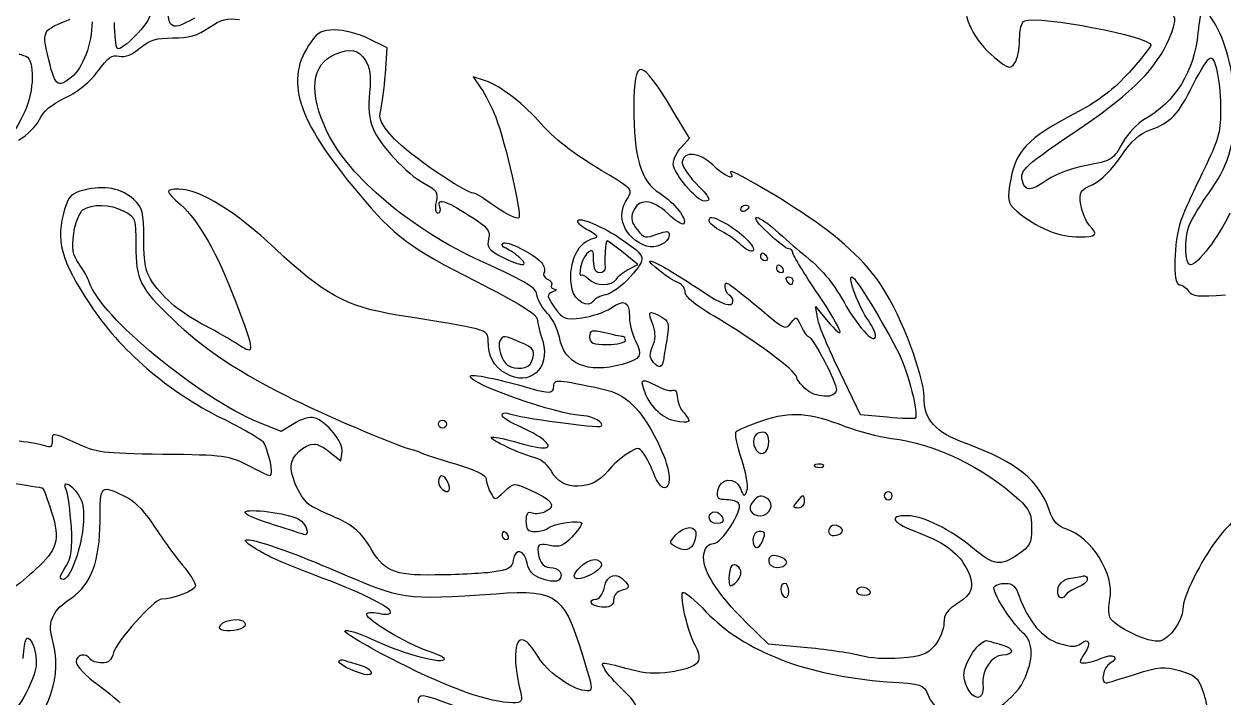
# Model space of a CAD drawing. Extents: x 5 to 315, y 92 to 398.
# Drawn here: x 54.7 to 139.7, y 252.1 to 299.8 of the extents above; entities that cross this region are included whole.
import ezdxf

# ---------------------------------------------------------------- set-up
doc = ezdxf.new("R2010")
doc.units = 0
doc.layers.get('0').update_dxf_attribs({"linetype": 'CONTINUOUS'})

msp = doc.modelspace()

# ---------------------------------------------------------------- linework, layer by layer
at = {"color": 7}
for points in [[(80.348667, 296.262778), (80.461556, 298.097222), (79.163333, 298.746333)], [(54.864, 297.504556), (54.864, 297.504556)], [(78.909333, 297.250556), (78.909333, 297.250556)], [(87.234889, 295.839444), (86.557556, 296.037), (87.122, 295.246778)], [(101.346, 291.069889), (101.910444, 291.690778), (100.753333, 293.609889)], [(61.806667, 286.526111), (61.806667, 286.526111)], [(106.115556, 286.836556), (106.115556, 286.836556)], [(104.422222, 285.679444), (104.422222, 285.679444)], [(108.006444, 285.171444), (108.006444, 285.171444)], [(97.140889, 284.494111), (97.140889, 284.494111)], [(95.927333, 283.647444), (95.927333, 283.647444)], [(97.592444, 282.405667), (98.241556, 282.744333), (97.197333, 283.591)], [(107.385556, 283.280556), (107.385556, 283.280556)], [(100.245333, 282.462111), (100.245333, 282.462111)], [(108.514444, 282.433889), (108.514444, 282.433889)], [(109.22, 281.587222), (109.22, 281.587222)], [(110.998, 278.877889), (110.828667, 279.752778), (111.590667, 278.849667)], [(99.934889, 279.019), (99.934889, 279.019)], [(88.476667, 277.353889), (88.476667, 277.353889)], [(94.826667, 277.607889), (94.826667, 277.607889)], [(115.908667, 271.907), (114.017778, 272.076333), (112.606667, 275.039667)], [(90.593333, 273.967222), (90.593333, 273.967222)], [(99.652667, 274.108333), (99.652667, 274.108333)], [(73.857556, 271.455444), (72.954444, 270.891), (71.374, 271.540111)], [(84.666667, 271.427222), (84.666667, 271.427222)], [(112.945333, 271.257889), (112.945333, 271.257889)], [(106.538889, 270.580556), (106.538889, 270.580556)], [(76.425778, 269.423444), (77.187778, 268.830778), (77.272444, 269.451667)], [(110.856889, 268.407444), (110.856889, 268.407444)], [(84.102222, 267.363222), (84.102222, 267.363222)], [(58.561111, 266.431889), (58.561111, 266.431889)], [(62.173556, 266.149667), (62.173556, 266.149667)], [(115.711111, 266.347222), (115.711111, 266.347222)], [(106.397778, 265.923889), (106.397778, 265.923889)], [(109.502222, 265.923889), (109.502222, 265.923889)], [(74.168, 264.710333), (74.168, 264.710333)], [(104.252889, 264.795), (104.252889, 264.795)], [(88.617778, 263.525), (88.617778, 263.525)], [(102.362, 263.525), (102.362, 263.525)], [(111.929333, 264.174111), (111.929333, 264.174111)], [(106.397778, 263.242778), (106.397778, 263.242778)], [(76.764444, 261.041444), (76.764444, 261.041444)], [(95.673333, 261.436556), (95.673333, 261.436556)], [(104.873778, 261.351889), (104.873778, 261.351889)], [(107.526667, 261.690556), (107.526667, 261.690556)], [(97.366667, 260.251222), (97.366667, 260.251222)], [(130.104444, 260.420556), (130.104444, 260.420556)], [(108.373333, 259.743222), (108.373333, 259.743222)], [(113.735556, 259.573889), (113.735556, 259.573889)], [(125.278444, 259.235222), (125.278444, 259.235222)], [(70.386222, 257.344333), (70.386222, 257.344333)], [(110.264222, 255.566333), (107.498444, 255.820333), (105.946222, 257.344333)], [(124.121333, 255.763889), (124.121333, 255.763889)], [(55.597778, 254.493889), (55.597778, 254.493889)], [(78.627111, 254.324556), (78.627111, 254.324556)]]:
    msp.add_lwpolyline(points, dxfattribs=at)
for points in [[(66.802, 300.213889), (64.967556, 299.085), (64.685333, 299.480111), (65.136889, 302.471667)], [(121.496667, 301.596778), (121.242667, 300.270333), (122.061111, 298.633444), (123.528667, 297.419889)], [(139.220222, 299.705889), (138.401778, 301.117), (138.091333, 300.975889), (137.950222, 299.141444)], [(56.388, 297.645667), (56.021111, 299.310778), (56.049333, 299.367222), (57.996667, 300.129222)], [(63.697556, 300.552556), (63.669333, 299.875222), (61.609111, 297.758556), (61.326889, 298.069)], [(67.846222, 299.536556), (68.721111, 300.129222), (69.116222, 300.242111), (69.991111, 300.101)], [(125.673556, 300.016333), (126.717778, 300.411444), (134.62, 298.887444), (134.62, 298.294778)], [(135.918222, 298.746333), (136.539111, 300.242111), (136.454444, 300.609), (135.551333, 300.383222)], [(59.548889, 299.931667), (59.548889, 298.407667), (58.899778, 296.657889), (58.081333, 296.008778)], [(61.326889, 298.069), (61.242222, 298.153667), (61.157556, 299.000333), (61.129333, 299.903444)], [(65.278, 298.802778), (66.406889, 298.802778), (67.027778, 298.972111), (67.846222, 299.536556)], [(76.764444, 299.367222), (75.889556, 299.367222), (75.550889, 299.226111), (75.071111, 298.520556)], [(79.163333, 298.746333), (78.457778, 299.085), (77.385333, 299.367222), (76.764444, 299.367222)], [(125.306667, 298.689889), (125.306667, 299.395444), (125.447778, 299.931667), (125.673556, 300.016333)], [(140.546667, 293.694556), (140.546667, 296.037), (140.038667, 298.294778), (139.220222, 299.705889)], [(62.963778, 298.097222), (63.641111, 298.661667), (64.120889, 298.802778), (65.278, 298.802778)], [(75.071111, 298.520556), (73.152, 295.839444), (74.026889, 293.045444), (78.429556, 287.796111)], [(124.968, 297.024778), (125.137333, 297.278778), (125.306667, 298.040778), (125.306667, 298.689889)], [(129.878667, 292.593889), (133.265333, 294.879889), (135.071556, 296.742556), (135.918222, 298.746333)], [(137.950222, 299.141444), (137.696222, 296.432111), (136.341556, 294.259), (134.140222, 293.017222)], [(54.356, 297.673889), (54.384222, 297.673889), (54.61, 297.589222), (54.864, 297.504556)], [(58.081333, 296.008778), (57.065333, 295.190333), (56.924222, 295.359667), (56.388, 297.645667)], [(59.972222, 296.460333), (60.649556, 297.419889), (60.96, 297.617444), (61.468, 297.504556)], [(61.468, 297.504556), (61.919556, 297.419889), (62.399333, 297.617444), (62.963778, 298.097222)], [(76.228222, 292.114111), (74.873556, 294.936333), (75.099333, 296.968333), (76.792667, 297.645667)], [(76.792667, 297.645667), (77.893333, 298.097222), (78.429556, 297.984333), (78.909333, 297.250556)], [(134.62, 298.294778), (134.62, 298.181889), (133.914444, 297.335222), (133.096, 296.375667)], [(54.864, 297.504556), (55.484889, 297.250556), (55.456667, 295.021), (54.779333, 293.581667)], [(78.909333, 297.250556), (79.276222, 296.686111), (79.332667, 296.149889), (79.219778, 294.936333)], [(100.753333, 293.609889), (98.410889, 297.476333), (97.987556, 297.504556), (97.959333, 293.920333)], [(123.528667, 297.419889), (124.516444, 296.601444), (124.629333, 296.573222), (124.968, 297.024778)], [(137.611556, 295.500778), (138.147778, 296.545), (138.684, 297.391667), (138.853333, 297.391667)], [(138.853333, 297.391667), (139.220222, 297.391667), (139.558889, 295.585444), (139.558889, 293.553444)], [(57.658, 294.569444), (58.617556, 295.021), (59.436, 295.698333), (59.972222, 296.460333)], [(80.01, 293.666333), (80.122889, 294.089667), (80.264, 295.246778), (80.348667, 296.262778)], [(91.157778, 292.960778), (89.972444, 294.287222), (88.307333, 295.529), (87.234889, 295.839444)], [(133.096, 296.375667), (131.995333, 295.162111), (130.922889, 294.343667), (129.483556, 293.581667)], [(87.122, 295.246778), (87.432444, 294.795222), (87.884, 293.863889), (88.166222, 293.186556)], [(134.563556, 292.283444), (136.031111, 292.819667), (136.539111, 293.327667), (137.611556, 295.500778)], [(55.823556, 293.017222), (56.077556, 293.609889), (56.670222, 294.089667), (57.658, 294.569444)], [(79.219778, 294.936333), (79.106889, 293.892111), (79.191556, 293.045444), (79.445556, 292.424556)], [(54.779333, 293.581667), (54.102, 292.170556), (53.452889, 291.267444), (53.198889, 291.493222)], [(80.997778, 291.634333), (80.01, 292.706778), (79.840667, 293.045444), (80.01, 293.666333)], [(97.959333, 293.920333), (97.931111, 290.392556), (98.439111, 288.614556), (99.793778, 287.796111)], [(129.483556, 293.581667), (125.758222, 291.634333), (124.968, 290.815889), (124.601111, 288.332333)], [(139.558889, 293.553444), (139.558889, 292.114111), (139.361333, 291.465), (138.373556, 289.461222)], [(138.712222, 287.796111), (140.066889, 289.658778), (140.546667, 291.154556), (140.546667, 293.694556)], [(54.327778, 291.549667), (54.948667, 291.916556), (55.626, 292.565667), (55.823556, 293.017222)], [(79.445556, 292.424556), (79.953556, 291.211), (81.844444, 289.150778), (83.114444, 288.473444)], [(88.166222, 293.186556), (88.871778, 291.352111), (90.028889, 286.272111), (89.803111, 286.046333)], [(96.181333, 289.094333), (93.500222, 290.703), (92.343111, 291.606111), (91.157778, 292.960778)], [(125.504222, 288.671), (125.306667, 289.433), (125.588889, 289.687), (129.878667, 292.593889)], [(134.140222, 293.017222), (133.660444, 292.735), (132.983111, 292.029444), (132.644444, 291.436778)], [(87.122, 282.970111), (82.211333, 285.199667), (77.724, 288.981444), (76.228222, 292.114111)], [(86.614, 287.796111), (85.993111, 287.796111), (82.042, 290.505444), (80.997778, 291.634333)], [(132.503333, 290.420778), (133.208889, 291.493222), (133.801556, 292.029444), (134.563556, 292.283444)], [(100.753333, 289.856333), (100.753333, 290.166778), (101.007333, 290.731222), (101.346, 291.069889)], [(103.547333, 289.799889), (102.616, 290.703), (101.543556, 290.815889), (101.374222, 290.025667)], [(132.644444, 291.436778), (131.910667, 290.110333), (131.910667, 290.110333), (129.935111, 289.743444)], [(101.374222, 290.025667), (101.346, 289.799889), (101.741111, 289.122556), (102.305556, 288.558111)], [(130.499556, 288.417), (131.092222, 288.727444), (131.882444, 289.489444), (132.503333, 290.420778)], [(97.507778, 287.429222), (97.902889, 288.021889), (97.874667, 288.078333), (96.181333, 289.094333)], [(102.954667, 287.231667), (102.418444, 287.231667), (100.753333, 289.235444), (100.753333, 289.856333)], [(104.817333, 289.263667), (105.212444, 288.614556), (104.422222, 288.953222), (103.547333, 289.799889)], [(109.840889, 286.441444), (107.188, 288.191222), (104.563333, 289.658778), (104.817333, 289.263667)], [(129.935111, 289.743444), (129.032, 289.574111), (127.846667, 289.122556), (127.310444, 288.755667)], [(138.373556, 289.461222), (137.724444, 288.163), (136.990667, 286.526111), (136.736667, 285.848778)], [(62.512222, 287.344556), (61.665556, 288.134778), (60.395556, 288.388778), (58.984444, 288.021889)], [(83.114444, 288.473444), (83.989333, 288.021889), (84.102222, 287.852556), (83.932889, 287.175222)], [(102.305556, 288.558111), (103.378, 287.457444), (103.490889, 287.231667), (102.954667, 287.231667)], [(124.601111, 288.332333), (124.431778, 287.118778), (124.46, 287.034111), (125.419556, 286.272111)], [(127.310444, 288.755667), (126.068667, 287.909), (125.701778, 287.909), (125.504222, 288.671)], [(129.652889, 286.977667), (129.511778, 287.880778), (129.568222, 287.993667), (130.499556, 288.417)], [(58.984444, 288.021889), (58.109556, 287.796111), (57.883778, 287.570333), (57.601556, 286.667222)], [(63.217778, 284.550556), (63.217778, 286.469667), (63.133111, 286.751889), (62.512222, 287.344556)], [(65.701333, 288.078333), (64.685333, 288.078333), (64.713556, 287.965444), (65.842444, 286.977667)], [(72.531111, 283.873222), (69.765333, 286.469667), (67.168889, 288.078333), (65.701333, 288.078333)], [(78.429556, 287.796111), (81.026, 284.691667), (82.070222, 283.929667), (86.755111, 281.559)], [(84.215111, 286.808333), (83.932889, 287.485667), (84.582, 287.316333), (86.247111, 286.243889)], [(88.194444, 286.808333), (87.460667, 287.344556), (86.726889, 287.796111), (86.614, 287.796111)], [(98.862444, 284.042556), (97.282, 284.578778), (96.632889, 286.187444), (97.507778, 287.429222)], [(100.358222, 286.356778), (99.285778, 287.401), (98.269778, 287.457444), (97.902889, 286.469667)], [(99.793778, 287.796111), (100.838, 287.118778), (101.797556, 285.933444), (101.487111, 285.623)], [(137.329333, 285.510111), (137.555111, 286.018111), (138.176, 287.062333), (138.712222, 287.796111)], [(57.601556, 286.667222), (56.952444, 284.465889), (57.319333, 283.083), (59.407778, 279.893889)], [(58.250667, 284.917444), (58.335333, 285.651222), (58.645778, 286.413222), (58.899778, 286.610778)], [(58.899778, 286.610778), (59.548889, 287.062333), (60.818889, 287.034111), (61.806667, 286.526111)], [(61.806667, 286.526111), (62.625111, 286.102778), (62.653333, 286.018111), (62.653333, 284.099)], [(65.842444, 286.977667), (67.112444, 285.820556), (68.438889, 283.534556), (69.708889, 280.147889)], [(83.932889, 287.175222), (83.848222, 286.695444), (83.904667, 286.385), (84.074, 286.385)], [(84.074, 286.385), (84.243333, 286.385), (84.299778, 286.582556), (84.215111, 286.808333)], [(89.803111, 286.046333), (89.690222, 285.933444), (88.956444, 286.272111), (88.194444, 286.808333)], [(97.902889, 286.469667), (97.733556, 286.018111), (97.818222, 285.651222), (98.213333, 285.199667)], [(105.551111, 286.639), (105.551111, 286.808333), (105.692222, 286.949444), (105.833333, 286.949444)], [(105.833333, 286.526111), (105.692222, 286.441444), (105.551111, 286.497889), (105.551111, 286.639)], [(105.833333, 286.949444), (106.002667, 286.949444), (106.115556, 286.893), (106.115556, 286.836556)], [(106.115556, 286.836556), (106.115556, 286.751889), (106.002667, 286.610778), (105.833333, 286.526111)], [(107.470222, 284.973889), (106.002667, 286.328556), (106.510667, 286.497889), (108.006444, 285.171444)], [(130.245556, 285.538333), (129.991556, 285.820556), (129.737556, 286.469667), (129.652889, 286.977667)], [(86.247111, 286.243889), (87.63, 285.369), (87.799333, 285.143222), (87.658222, 284.550556)], [(93.98, 285.820556), (93.98, 286.187444), (95.814444, 285.425444), (97.140889, 284.494111)], [(94.770222, 285.143222), (94.318667, 285.369), (93.98, 285.679444), (93.98, 285.820556)], [(101.487111, 285.623), (101.402444, 285.510111), (100.894444, 285.848778), (100.358222, 286.356778)], [(103.293333, 285.820556), (103.293333, 286.187444), (103.462667, 286.187444), (104.422222, 285.679444)], [(104.168222, 285.115), (103.688444, 285.340778), (103.293333, 285.679444), (103.293333, 285.820556)], [(104.422222, 285.679444), (105.494667, 285.115), (106.708222, 283.901444), (106.397778, 283.703889)], [(115.57, 281.163889), (114.497556, 282.857222), (112.437333, 284.776333), (109.840889, 286.441444)], [(125.419556, 286.272111), (126.802444, 285.227889), (128.185333, 284.691667), (129.54, 284.691667)], [(136.736667, 285.848778), (136.228667, 284.381222), (136.144, 281.305), (136.623778, 281.305)], [(140.208, 286.385), (139.474222, 284.748111), (137.922, 282.716111), (137.414, 282.716111)], [(58.617556, 282.800778), (58.166, 283.449889), (58.109556, 283.873222), (58.250667, 284.917444)], [(94.967778, 284.550556), (95.504, 284.691667), (95.475778, 284.719889), (94.770222, 285.143222)], [(98.213333, 285.199667), (98.664889, 284.607), (98.806, 284.578778), (99.596222, 284.889222)], [(100.471111, 284.804556), (100.471111, 284.296556), (99.483333, 283.816778), (98.862444, 284.042556)], [(99.596222, 284.889222), (100.301778, 285.143222), (100.471111, 285.143222), (100.471111, 284.804556)], [(105.579333, 284.099), (105.268889, 284.409444), (104.619778, 284.861), (104.168222, 285.115)], [(108.937778, 283.845), (108.796667, 283.845), (108.147556, 284.353), (107.470222, 284.973889)], [(108.006444, 285.171444), (108.599111, 284.635222), (109.445778, 283.901444), (109.897333, 283.534556)], [(129.54, 284.691667), (130.781778, 284.691667), (130.894667, 284.832778), (130.245556, 285.538333)], [(137.414, 282.716111), (137.018889, 282.716111), (136.962444, 284.578778), (137.329333, 285.510111)], [(62.653333, 284.099), (62.653333, 281.671889), (62.935556, 281.079222), (65.249778, 278.877889)], [(63.838667, 281.474333), (63.330667, 282.236333), (63.217778, 282.800778), (63.217778, 284.550556)], [(87.658222, 284.550556), (87.517111, 283.957889), (87.658222, 283.788556), (88.589556, 283.280556)], [(88.815333, 283.929667), (88.646, 283.986111), (88.561333, 284.127222), (88.674222, 284.240111)], [(88.674222, 284.240111), (88.871778, 284.494111), (90.903778, 283.478111), (91.411778, 282.885444)], [(89.803111, 283.280556), (89.464444, 283.562778), (89.012889, 283.845), (88.815333, 283.929667)], [(93.584889, 280.966333), (93.246222, 282.603222), (93.867111, 284.240111), (94.967778, 284.550556)], [(96.068444, 284.409444), (96.012, 284.409444), (95.927333, 284.070778), (95.927333, 283.647444)], [(97.197333, 283.591), (96.632889, 284.042556), (96.124889, 284.409444), (96.068444, 284.409444)], [(97.140889, 284.494111), (98.862444, 283.308778), (98.890667, 283.195889), (97.733556, 281.897667)], [(106.397778, 283.703889), (106.256667, 283.619222), (105.889778, 283.788556), (105.579333, 284.099)], [(81.167111, 279.160111), (77.554667, 279.752778), (75.974222, 280.627667), (72.531111, 283.873222)], [(88.589556, 283.280556), (90.000667, 282.575), (90.649778, 282.546778), (89.803111, 283.280556)], [(94.713778, 283.591), (94.488, 283.421667), (94.262222, 282.941889), (94.177556, 282.546778)], [(95.108889, 283.026556), (95.108889, 283.760333), (95.024222, 283.845), (94.713778, 283.591)], [(95.927333, 283.647444), (95.899111, 283.195889), (95.899111, 282.687889), (95.927333, 282.518556)], [(106.962222, 283.280556), (106.962222, 283.449889), (107.018667, 283.562778), (107.075111, 283.562778)], [(107.272667, 282.998333), (107.103333, 282.998333), (106.962222, 283.139444), (106.962222, 283.280556)], [(107.075111, 283.562778), (107.159778, 283.562778), (107.300889, 283.449889), (107.385556, 283.280556)], [(107.385556, 283.280556), (107.470222, 283.139444), (107.413778, 282.998333), (107.272667, 282.998333)], [(109.22, 283.591), (109.22, 283.732111), (109.107111, 283.845), (108.937778, 283.845)], [(111.026222, 280.627667), (110.038444, 282.095222), (109.22, 283.421667), (109.22, 283.591)], [(109.897333, 283.534556), (111.308444, 282.405667), (111.985778, 281.587222), (112.860667, 280.063222)], [(59.379556, 281.446111), (59.266667, 281.756556), (58.928, 282.377444), (58.617556, 282.800778)], [(91.101333, 280.486556), (91.016667, 281.135667), (90.593333, 281.389667), (87.122, 282.970111)], [(91.411778, 282.885444), (91.609333, 282.659667), (91.694, 282.321), (91.581111, 282.151667)], [(94.177556, 282.546778), (94.121111, 282.179889), (94.121111, 281.897667), (94.205778, 281.982333)], [(95.532222, 282.151667), (95.25, 282.151667), (95.108889, 282.433889), (95.108889, 283.026556)], [(95.927333, 282.518556), (95.955556, 282.321), (95.786222, 282.151667), (95.532222, 282.151667)], [(96.717556, 281.700111), (96.830444, 281.897667), (97.225556, 282.236333), (97.592444, 282.405667)], [(101.120222, 281.446111), (100.555778, 281.615444), (98.806, 282.998333), (99.116444, 282.998333)], [(99.116444, 282.998333), (99.229333, 282.998333), (99.737333, 282.772556), (100.245333, 282.462111)], [(100.245333, 282.462111), (100.753333, 282.179889), (101.854, 281.474333), (102.700667, 280.909889)], [(108.091111, 282.433889), (108.091111, 282.603222), (108.147556, 282.716111), (108.204, 282.716111)], [(108.401556, 282.151667), (108.232222, 282.151667), (108.091111, 282.292778), (108.091111, 282.433889)], [(108.204, 282.716111), (108.288667, 282.716111), (108.429778, 282.603222), (108.514444, 282.433889)], [(108.514444, 282.433889), (108.599111, 282.292778), (108.542667, 282.151667), (108.401556, 282.151667)], [(71.374, 271.540111), (67.197111, 273.233444), (60.085111, 279.103667), (59.379556, 281.446111)], [(67.592222, 278.398111), (65.842444, 279.301222), (64.685333, 280.260778), (63.838667, 281.474333)], [(86.755111, 281.559), (89.746667, 280.035), (91.044889, 279.244778), (91.101333, 278.877889)], [(91.581111, 282.151667), (91.496444, 282.010556), (91.609333, 281.784778), (91.835111, 281.700111)], [(91.835111, 281.700111), (92.089111, 281.615444), (92.202, 281.417889), (92.117333, 281.276778)], [(94.205778, 281.982333), (94.262222, 282.067), (94.516222, 281.954111), (94.742, 281.728333)], [(94.742, 281.728333), (95.25, 281.192111), (96.407111, 281.192111), (96.717556, 281.700111)], [(97.733556, 281.897667), (97.140889, 281.248556), (96.350667, 280.655889), (95.983778, 280.599444)], [(101.6, 280.768778), (101.6, 281.051), (101.374222, 281.333222), (101.120222, 281.446111)], [(104.422222, 281.192111), (104.422222, 281.643667), (104.535111, 281.587222), (107.385556, 279.188333)], [(108.796667, 281.587222), (108.712, 281.756556), (108.768444, 281.869444), (108.909556, 281.869444)], [(109.107111, 281.305), (109.022444, 281.305), (108.881333, 281.446111), (108.796667, 281.587222)], [(108.909556, 281.869444), (109.078889, 281.869444), (109.22, 281.756556), (109.22, 281.587222)], [(109.22, 281.587222), (109.22, 281.446111), (109.163556, 281.305), (109.107111, 281.305)], [(114.610444, 278.736778), (113.904889, 279.724556), (113.086444, 281.869444), (113.425111, 281.869444)], [(113.425111, 281.869444), (113.650889, 281.869444), (115.739333, 278.454556), (116.783556, 276.366111)], [(92.202, 280.797), (91.750444, 280.599444), (91.778667, 280.514778), (92.343111, 279.696333)], [(92.117333, 281.276778), (92.032667, 281.135667), (92.145556, 281.022778), (92.343111, 280.994556)], [(92.343111, 280.994556), (92.540667, 280.994556), (92.484222, 280.909889), (92.202, 280.797)], [(95.080667, 280.147889), (94.770222, 279.611667), (93.754222, 280.147889), (93.584889, 280.966333)], [(95.983778, 280.599444), (95.588667, 280.514778), (95.193556, 280.317222), (95.080667, 280.147889)], [(103.942444, 278.906111), (102.362, 279.809222), (101.6, 280.430111), (101.6, 280.768778)], [(102.700667, 280.909889), (104.168222, 279.893889), (104.986667, 279.639889), (104.986667, 280.147889)], [(104.704444, 280.599444), (104.563333, 280.684111), (104.422222, 280.966333), (104.422222, 281.192111)], [(104.986667, 280.147889), (104.986667, 280.317222), (104.873778, 280.514778), (104.704444, 280.599444)], [(111.590667, 278.849667), (113.114667, 277.043444), (112.832444, 277.946556), (111.026222, 280.627667)], [(118.533333, 273.346333), (118.533333, 274.813889), (116.952889, 279.019), (115.57, 281.163889)], [(136.623778, 281.305), (136.821333, 281.305), (137.103556, 281.107444), (137.272889, 280.853444)], [(137.272889, 280.853444), (137.555111, 280.486556), (137.978444, 280.430111), (139.897556, 280.599444)], [(59.407778, 279.893889), (61.439778, 276.761222), (65.024, 273.656778), (68.749333, 271.850556)], [(69.708889, 280.147889), (71.091778, 276.507222), (71.12, 276.253222), (69.934667, 277.043444)], [(91.835111, 279.273), (91.496444, 279.639889), (91.157778, 280.204333), (91.101333, 280.486556)], [(92.343111, 279.696333), (92.935778, 278.849667), (93.076889, 278.821444), (94.262222, 278.962556)], [(96.322444, 279.639889), (97.253778, 280.317222), (97.648889, 280.147889), (97.648889, 279.019)], [(112.860667, 280.063222), (113.848444, 278.341667), (114.920889, 277.128111), (115.090222, 277.579667)], [(65.249778, 278.877889), (67.394667, 276.789444), (70.132222, 274.983222), (73.885778, 273.148778)], [(87.63, 277.353889), (87.63, 278.144111), (87.573556, 278.144111), (81.167111, 279.160111)], [(91.101333, 278.877889), (91.129556, 278.567444), (91.327111, 277.861889), (91.496444, 277.297444)], [(92.681778, 277.579667), (92.568889, 278.144111), (92.202, 278.906111), (91.835111, 279.273)], [(94.262222, 278.962556), (94.967778, 279.047222), (95.870889, 279.357667), (96.322444, 279.639889)], [(97.648889, 279.019), (97.648889, 278.539222), (97.846444, 277.805444), (98.072222, 277.325667)], [(99.342222, 278.369889), (98.918889, 279.470556), (98.975333, 279.555222), (99.934889, 279.019)], [(99.934889, 279.019), (100.414667, 278.765), (100.471111, 278.539222), (100.33, 277.607889)], [(109.502222, 274.757444), (109.502222, 275.152556), (106.256667, 277.551444), (103.942444, 278.906111)], [(107.385556, 279.188333), (108.655556, 278.144111), (108.740222, 278.115889), (109.107111, 278.595667)], [(109.107111, 278.595667), (109.445778, 279.103667), (109.502222, 279.075444), (109.812667, 278.369889)], [(112.606667, 275.039667), (111.816444, 276.648333), (111.082667, 278.369889), (110.998, 278.877889)], [(69.934667, 277.043444), (69.426667, 277.382111), (68.382444, 277.974778), (67.592222, 278.398111)], [(95.899111, 277.890111), (94.939556, 278.115889), (94.826667, 278.087667), (94.826667, 277.607889)], [(99.285778, 276.930556), (99.511556, 277.410333), (99.511556, 277.861889), (99.342222, 278.369889)], [(109.812667, 278.369889), (110.010222, 277.974778), (110.236, 277.636111), (110.348889, 277.636111)], [(115.090222, 277.579667), (115.146667, 277.777222), (114.920889, 278.285222), (114.610444, 278.736778)], [(88.9, 275.011444), (87.996889, 275.519444), (87.658222, 276.196778), (87.63, 277.353889)], [(88.476667, 277.353889), (88.250889, 276.987), (88.589556, 275.858111), (89.012889, 275.604111)], [(89.887778, 277.241), (88.730667, 277.720778), (88.702444, 277.720778), (88.476667, 277.353889)], [(91.496444, 277.297444), (92.060889, 275.378333), (90.536889, 274.023667), (88.9, 275.011444)], [(90.706222, 275.829889), (91.016667, 276.620111), (90.903778, 276.817667), (89.887778, 277.241)], [(97.140889, 275.660556), (94.657333, 274.983222), (93.020444, 275.688778), (92.681778, 277.579667)], [(94.826667, 277.607889), (94.826667, 277.156333), (95.052444, 277.071667), (96.096667, 277.071667)], [(97.169111, 277.636111), (97.028, 277.636111), (96.463556, 277.749), (95.899111, 277.890111)], [(96.096667, 277.071667), (96.802222, 277.071667), (97.366667, 277.212778), (97.366667, 277.353889)], [(98.072222, 277.325667), (98.608444, 276.281444), (98.467333, 276.055667), (97.140889, 275.660556)], [(97.366667, 277.353889), (97.366667, 277.523222), (97.282, 277.636111), (97.169111, 277.636111)], [(100.33, 277.607889), (100.217111, 276.987), (100.104222, 276.309667), (100.076, 276.083889)], [(110.348889, 277.636111), (110.631111, 277.636111), (112.324444, 274.390556), (112.324444, 273.854333)], [(99.342222, 275.801667), (99.06, 276.140333), (99.06, 276.394333), (99.285778, 276.930556)], [(116.783556, 276.366111), (117.376222, 275.180778), (118.166444, 272.076333), (117.912444, 271.850556)], [(89.012889, 275.604111), (89.549111, 275.237222), (90.536889, 275.350111), (90.706222, 275.829889)], [(100.076, 276.083889), (99.991333, 275.434778), (99.737333, 275.321889), (99.342222, 275.801667)], [(86.36, 274.813889), (86.36, 275.039667), (88.420222, 274.616333), (90.593333, 273.967222)], [(94.403333, 272.019889), (92.456, 272.104556), (86.36, 274.249444), (86.36, 274.813889)], [(92.286667, 274.136556), (92.286667, 274.616333), (92.512444, 274.616333), (95.758, 273.910778)], [(98.664889, 273.910778), (98.410889, 274.644556), (98.523778, 274.672778), (99.652667, 274.108333)], [(110.066667, 273.967222), (109.756222, 274.277667), (109.502222, 274.616333), (109.502222, 274.757444)], [(90.593333, 273.967222), (91.948, 273.572111), (92.286667, 273.600333), (92.286667, 274.136556)], [(95.758, 273.910778), (97.366667, 273.572111), (98.439111, 272.556111), (99.624444, 270.185444)], [(100.838, 271.653), (99.906667, 271.850556), (99.003556, 272.810111), (98.664889, 273.910778)], [(99.652667, 274.108333), (100.104222, 273.854333), (100.612222, 273.741444), (100.753333, 273.826111)], [(100.753333, 273.826111), (100.922667, 273.910778), (101.035556, 273.713222), (101.035556, 273.374556)], [(112.324444, 273.854333), (112.324444, 273.205222), (110.772222, 273.261667), (110.066667, 273.967222)], [(73.885778, 273.148778), (76.454, 271.878778), (81.534, 269.733889), (82.239556, 269.621)], [(101.035556, 273.374556), (101.035556, 273.035889), (101.233111, 272.499667), (101.515333, 272.217444)], [(121.524889, 270.044333), (119.295333, 270.862778), (118.533333, 271.709444), (118.533333, 273.346333)], [(88.617778, 272.048111), (88.617778, 272.217444), (88.815333, 272.273889), (89.041111, 272.189222)], [(89.972444, 271.201444), (89.238667, 271.511889), (88.617778, 271.907), (88.617778, 272.048111)], [(89.041111, 272.189222), (89.803111, 271.878778), (95.475778, 271.116778), (95.645111, 271.286111)], [(95.645111, 271.286111), (95.870889, 271.511889), (95.080667, 271.991667), (94.403333, 272.019889)], [(101.515333, 272.217444), (102.108, 271.568333), (101.938667, 271.427222), (100.838, 271.653)], [(107.103333, 271.681222), (109.078889, 272.358556), (110.405333, 272.273889), (112.945333, 271.257889)], [(68.749333, 271.850556), (70.160444, 271.145), (71.486889, 270.411222), (71.656222, 270.185444)], [(75.296889, 271.878778), (75.014667, 271.963444), (74.365556, 271.794111), (73.857556, 271.455444)], [(77.272444, 269.451667), (77.385333, 270.129), (76.2, 271.596556), (75.296889, 271.878778)], [(84.102222, 271.427222), (84.102222, 271.596556), (84.243333, 271.709444), (84.384444, 271.709444)], [(84.384444, 271.145), (84.243333, 271.145), (84.102222, 271.286111), (84.102222, 271.427222)], [(84.384444, 271.709444), (84.553778, 271.709444), (84.666667, 271.596556), (84.666667, 271.427222)], [(84.666667, 271.427222), (84.666667, 271.286111), (84.553778, 271.145), (84.384444, 271.145)], [(91.524667, 269.733889), (92.399556, 269.733889), (91.581111, 270.495889), (89.972444, 271.201444)], [(105.212444, 270.891), (105.325333, 271.003889), (106.172, 271.370778), (107.103333, 271.681222)], [(112.945333, 271.257889), (113.848444, 270.919222), (115.316, 270.524111), (116.219111, 270.411222)], [(117.912444, 271.850556), (117.856, 271.794111), (116.952889, 271.794111), (115.908667, 271.907)], [(58.363556, 270.100778), (56.754889, 270.834556), (56.726667, 270.834556), (56.726667, 270.270111)], [(91.073111, 269.000111), (90.028889, 269.254111), (87.714667, 270.326556), (87.855778, 270.495889)], [(87.855778, 270.495889), (87.940444, 270.552333), (88.674222, 270.411222), (89.492667, 270.185444)], [(105.579333, 268.971889), (105.268889, 269.931444), (105.099556, 270.806333), (105.212444, 270.891)], [(106.538889, 270.580556), (106.228444, 270.100778), (106.68, 269.197667), (107.131556, 269.367)], [(107.131556, 270.862778), (106.905778, 270.862778), (106.623556, 270.721667), (106.538889, 270.580556)], [(107.131556, 269.367), (107.667778, 269.564556), (107.667778, 270.862778), (107.131556, 270.862778)], [(116.219111, 270.411222), (119.295333, 270.044333), (122.710222, 268.407444), (125.250222, 266.093222)], [(56.218667, 269.875), (55.964667, 269.959667), (55.146222, 270.129), (54.384222, 270.213667)], [(56.726667, 270.270111), (56.726667, 269.818556), (56.613778, 269.733889), (56.218667, 269.875)], [(64.572444, 269.282333), (60.226222, 269.338778), (59.887556, 269.395222), (58.363556, 270.100778)], [(71.656222, 270.185444), (72.023111, 269.762111), (72.418222, 267.758333), (72.164222, 267.758333)], [(73.66, 268.463889), (73.66, 269.141222), (74.591333, 270.016111), (75.296889, 270.016111)], [(75.296889, 270.016111), (75.522667, 270.016111), (76.030667, 269.762111), (76.425778, 269.423444)], [(82.239556, 269.621), (82.408889, 269.592778), (82.691111, 269.508111), (82.832222, 269.423444)], [(89.492667, 270.185444), (90.311111, 269.931444), (91.214222, 269.733889), (91.524667, 269.733889)], [(98.664889, 269.310556), (98.298, 269.818556), (98.269778, 269.846778), (97.479556, 269.310556)], [(99.624444, 270.185444), (100.527556, 268.435667), (100.725111, 266.911667), (100.104222, 266.911667)], [(127.423333, 265.274778), (126.689556, 267.447889), (125.165556, 268.689667), (121.524889, 270.044333)], [(70.612, 268.492111), (69.257333, 269.197667), (68.946889, 269.225889), (64.572444, 269.282333)], [(82.832222, 269.423444), (83.001556, 269.310556), (84.102222, 268.943667), (85.315778, 268.605)], [(92.145556, 268.040556), (91.919778, 268.463889), (91.44, 268.887222), (91.073111, 269.000111)], [(97.479556, 269.310556), (97.028, 269.028333), (96.435333, 268.492111), (96.124889, 268.097)], [(99.398667, 267.843), (99.229333, 268.351), (98.890667, 269.000111), (98.664889, 269.310556)], [(105.974444, 266.714111), (106.087333, 266.996333), (105.946222, 267.955889), (105.579333, 268.971889)], [(72.164222, 267.758333), (72.079556, 267.758333), (71.374, 268.097), (70.612, 268.492111)], [(75.184, 265.557), (74.478444, 265.867444), (73.66, 267.476111), (73.66, 268.463889)], [(85.315778, 268.605), (86.698667, 268.181667), (87.488889, 267.814778), (87.488889, 267.560778)], [(96.124889, 268.097), (95.024222, 266.685889), (92.851111, 266.657667), (92.145556, 268.040556)], [(100.104222, 266.911667), (99.906667, 266.911667), (99.596222, 267.335), (99.398667, 267.843)], [(111.026222, 268.576778), (110.715778, 268.576778), (110.631111, 268.492111), (110.856889, 268.407444)], [(110.856889, 268.407444), (111.054444, 268.322778), (111.308444, 268.351), (111.393111, 268.435667)], [(111.393111, 268.435667), (111.506, 268.520333), (111.336667, 268.605), (111.026222, 268.576778)], [(53.481111, 267.335), (54.835778, 267.109222), (55.992889, 266.911667), (56.021111, 266.911667)], [(57.742667, 266.714111), (57.375778, 267.476111), (58.024889, 267.278556), (58.561111, 266.431889)], [(60.113333, 264.541), (60.113333, 267.222111), (60.113333, 267.193889), (62.173556, 266.149667)], [(84.356222, 267.758333), (84.215111, 267.758333), (84.102222, 267.589), (84.102222, 267.363222)], [(84.102222, 267.363222), (84.102222, 266.939889), (84.610222, 266.488333), (84.836, 266.714111)], [(84.836, 266.714111), (85.033556, 266.911667), (84.638444, 267.758333), (84.356222, 267.758333)], [(87.488889, 267.560778), (87.488889, 267.335), (87.63, 266.911667), (87.799333, 266.573)], [(88.787111, 266.657667), (89.436222, 267.278556), (89.464444, 267.278556), (90.593333, 266.770556)], [(103.914222, 266.714111), (104.027111, 267.617222), (105.184222, 267.730111), (105.522889, 266.855222)], [(56.021111, 266.911667), (56.077556, 266.911667), (56.303333, 266.319), (56.557333, 265.585222)], [(58.081333, 264.145889), (57.996667, 265.274778), (57.855556, 266.431889), (57.742667, 266.714111)], [(58.561111, 266.431889), (58.956222, 265.867444), (59.012667, 265.331222), (58.899778, 264.061222)], [(62.173556, 266.149667), (62.596889, 265.952111), (63.415333, 265.049), (63.979778, 264.145889)], [(87.799333, 266.573), (88.109778, 266.008556), (88.109778, 266.008556), (88.787111, 266.657667)], [(90.593333, 266.770556), (92.145556, 266.065), (92.484222, 265.613444), (91.750444, 265.246556)], [(104.535111, 266.065), (103.942444, 266.065), (103.829556, 266.177889), (103.914222, 266.714111)], [(105.522889, 266.855222), (105.748667, 266.262556), (105.805111, 266.262556), (105.974444, 266.714111)], [(107.470222, 266.121444), (106.962222, 266.431889), (106.792889, 266.403667), (106.397778, 265.923889)], [(106.962222, 264.936111), (107.583111, 264.936111), (107.95, 265.782778), (107.470222, 266.121444)], [(109.953778, 266.347222), (109.897333, 266.347222), (109.699778, 266.149667), (109.502222, 265.923889)], [(110.066667, 265.923889), (110.066667, 266.149667), (110.010222, 266.347222), (109.953778, 266.347222)], [(115.993333, 266.629444), (115.852222, 266.629444), (115.711111, 266.516556), (115.711111, 266.347222)], [(115.711111, 266.347222), (115.711111, 266.206111), (115.852222, 266.065), (115.993333, 266.065)], [(116.275556, 266.347222), (116.275556, 266.516556), (116.162667, 266.629444), (115.993333, 266.629444)], [(115.993333, 266.065), (116.162667, 266.065), (116.275556, 266.206111), (116.275556, 266.347222)], [(125.250222, 266.093222), (126.012222, 265.387667), (126.153333, 265.049), (126.153333, 264.033)], [(56.557333, 265.585222), (57.291111, 263.412111), (57.178222, 262.678333), (55.823556, 261.380111)], [(70.386222, 265.190111), (70.583778, 265.472333), (73.377778, 265.133667), (74.168, 264.710333)], [(77.131333, 264.653889), (76.369333, 264.992556), (75.522667, 265.387667), (75.184, 265.557)], [(90.762667, 265.105444), (90.424, 265.246556), (90.311111, 265.105444), (90.311111, 264.541)], [(91.750444, 265.246556), (91.44, 265.077222), (90.988444, 265.020778), (90.762667, 265.105444)], [(103.293333, 264.795), (103.293333, 265.020778), (103.462667, 265.218333), (103.688444, 265.218333)], [(103.603778, 262.960556), (104.196444, 262.960556), (105.692222, 265.303), (105.41, 265.782778)], [(103.688444, 265.218333), (103.914222, 265.218333), (104.14, 265.020778), (104.252889, 264.795)], [(105.41, 265.782778), (105.325333, 265.923889), (104.930222, 266.065), (104.535111, 266.065)], [(106.397778, 265.923889), (105.974444, 265.444111), (106.256667, 264.936111), (106.962222, 264.936111)], [(109.502222, 265.923889), (109.22, 265.585222), (109.22, 265.500556), (109.615111, 265.500556)], [(109.615111, 265.500556), (109.869111, 265.500556), (110.066667, 265.698111), (110.066667, 265.923889)], [(128.580444, 264.004778), (128.016, 264.174111), (127.677333, 264.541), (127.423333, 265.274778)], [(142.042444, 265.698111), (141.082889, 265.190111), (140.179778, 264.399889), (139.361333, 263.327444)], [(58.109556, 259.122333), (59.464222, 260.053667), (60.113333, 261.747), (60.113333, 264.541)], [(72.164222, 264.371667), (71.12, 264.682111), (70.329778, 265.049), (70.386222, 265.190111)], [(74.450222, 263.637889), (74.252667, 263.694333), (73.236667, 264.033), (72.164222, 264.371667)], [(74.168, 264.710333), (74.817111, 264.343444), (75.071111, 263.355667), (74.450222, 263.637889)], [(79.191556, 262.819444), (78.655333, 263.694333), (78.090889, 264.202333), (77.131333, 264.653889)], [(90.311111, 264.541), (90.311111, 263.976556), (90.452222, 263.807222), (90.960222, 263.807222)], [(91.863333, 264.061222), (92.230222, 264.371667), (94.262222, 264.682111), (94.262222, 264.399889)], [(94.262222, 264.399889), (94.262222, 264.258778), (93.951778, 263.835444), (93.556667, 263.412111)], [(103.857778, 264.371667), (103.547333, 264.371667), (103.293333, 264.569222), (103.293333, 264.795)], [(104.252889, 264.795), (104.365778, 264.512778), (104.224667, 264.371667), (103.857778, 264.371667)], [(112.719556, 263.779), (112.917111, 264.061222), (112.183333, 264.428111), (111.929333, 264.174111)], [(117.348, 264.936111), (115.908667, 264.936111), (116.275556, 264.428111), (118.222889, 263.694333)], [(121.976444, 262.650111), (120.452444, 263.948333), (118.448667, 264.907889), (117.348, 264.936111)], [(58.899778, 264.061222), (58.730444, 262.452556), (57.968444, 260.420556), (57.516889, 260.420556)], [(57.742667, 261.408333), (58.081333, 261.944556), (58.166, 262.593667), (58.081333, 264.145889)], [(63.979778, 264.145889), (64.572444, 263.271), (65.447333, 262.029222), (65.955333, 261.436556)], [(72.051333, 262.085667), (68.354222, 264.033), (71.345778, 263.383889), (76.764444, 261.041444)], [(88.730667, 263.807222), (88.674222, 263.807222), (88.617778, 263.694333), (88.617778, 263.525)], [(88.617778, 263.525), (88.617778, 263.383889), (88.758889, 263.242778), (88.928222, 263.242778)], [(89.041111, 263.525), (88.956444, 263.694333), (88.815333, 263.807222), (88.730667, 263.807222)], [(88.928222, 263.242778), (89.069333, 263.242778), (89.125778, 263.383889), (89.041111, 263.525)], [(90.960222, 263.807222), (91.327111, 263.807222), (91.722222, 263.920111), (91.863333, 264.061222)], [(101.035556, 262.678333), (100.442889, 262.988778), (100.442889, 263.017), (100.922667, 263.553222)], [(100.922667, 263.553222), (101.571778, 264.287), (102.474889, 264.258778), (102.362, 263.525)], [(102.362, 263.525), (102.220889, 262.593667), (101.741111, 262.283222), (101.035556, 262.678333)], [(106.821111, 263.807222), (106.595333, 263.807222), (106.397778, 263.553222), (106.397778, 263.242778)], [(107.075111, 263.129889), (107.329111, 263.750778), (107.300889, 263.807222), (106.821111, 263.807222)], [(111.929333, 264.174111), (111.618889, 263.863667), (111.76, 263.525), (112.155111, 263.525)], [(112.155111, 263.525), (112.380889, 263.525), (112.634889, 263.637889), (112.719556, 263.779)], [(118.222889, 263.694333), (120.113778, 262.960556), (120.988667, 262.283222), (121.609556, 261.069667)], [(126.153333, 264.033), (126.153333, 262.988778), (126.040444, 262.734778), (125.222, 262.198556)], [(131.713111, 259.009444), (132.051778, 260.787444), (130.414889, 263.412111), (128.580444, 264.004778)], [(83.876444, 260.731), (80.828444, 260.702778), (80.264, 260.956778), (79.191556, 262.819444)], [(90.395778, 261.577667), (90.198222, 262.537222), (89.549111, 262.678333), (89.408, 261.775222)], [(92.004444, 262.819444), (91.355333, 262.960556), (91.157778, 262.904111), (91.157778, 262.593667)], [(93.556667, 263.412111), (92.964, 262.791222), (92.681778, 262.678333), (92.004444, 262.819444)], [(102.926444, 262.198556), (103.011111, 262.706556), (103.265111, 262.960556), (103.603778, 262.960556)], [(106.397778, 263.242778), (106.397778, 262.565444), (106.821111, 262.480778), (107.075111, 263.129889)], [(139.361333, 263.327444), (138.119556, 261.690556), (136.877778, 259.178778), (136.877778, 258.303889)], [(75.381556, 260.702778), (74.139778, 261.154333), (72.644, 261.775222), (72.051333, 262.085667)], [(91.157778, 262.593667), (91.157778, 261.803444), (91.496444, 261.267222), (92.004444, 261.267222)], [(93.782444, 260.533444), (93.500222, 260.815667), (94.572667, 261.831667), (95.165333, 261.831667)], [(95.165333, 261.831667), (95.447556, 261.831667), (95.673333, 261.662333), (95.673333, 261.436556)], [(105.946222, 257.344333), (103.829556, 259.432778), (102.728889, 261.182556), (102.926444, 262.198556)], [(108.486222, 261.944556), (107.780667, 262.226778), (107.526667, 262.142111), (107.526667, 261.690556)], [(108.062889, 261.267222), (108.796667, 261.267222), (109.050667, 261.718778), (108.486222, 261.944556)], [(125.222, 262.198556), (123.923778, 261.323667), (123.500444, 261.380111), (121.976444, 262.650111)], [(55.823556, 261.380111), (54.553556, 260.166556), (53.368222, 259.291667), (53.001333, 259.291667)], [(57.516889, 260.420556), (57.178222, 260.420556), (57.234667, 260.646333), (57.742667, 261.408333)], [(65.955333, 261.436556), (66.463333, 260.815667), (66.886667, 260.166556), (66.886667, 259.969)], [(76.764444, 261.041444), (81.646889, 258.953), (81.505778, 258.953), (88.194444, 259.404556)], [(89.408, 261.775222), (89.351556, 261.239), (89.097556, 261.097889), (87.912222, 260.928556)], [(91.468222, 260.448778), (90.819111, 260.674556), (90.508667, 260.985), (90.395778, 261.577667)], [(92.004444, 261.267222), (92.653556, 261.267222), (93.020444, 260.759222), (92.653556, 260.392333)], [(95.673333, 261.436556), (95.673333, 261.013222), (94.064667, 260.223), (93.782444, 260.533444)], [(95.870889, 259.856111), (96.040222, 260.787444), (96.774, 260.985), (97.366667, 260.251222)], [(104.873778, 261.351889), (104.789111, 261.267222), (104.704444, 260.872111), (104.704444, 260.477)], [(105.551111, 260.872111), (105.551111, 261.295444), (105.127778, 261.605889), (104.873778, 261.351889)], [(107.526667, 261.690556), (107.526667, 261.464778), (107.780667, 261.267222), (108.062889, 261.267222)], [(121.609556, 261.069667), (122.145778, 259.997222), (121.976444, 259.376333), (120.932222, 258.727222)], [(80.715556, 258.106333), (80.715556, 258.473222), (78.429556, 259.573889), (75.381556, 260.702778)], [(87.912222, 260.928556), (87.150222, 260.843889), (85.315778, 260.731), (83.876444, 260.731)], [(92.653556, 260.392333), (92.484222, 260.223), (92.032667, 260.251222), (91.468222, 260.448778)], [(97.366667, 260.251222), (97.677111, 259.884333), (97.648889, 259.799667), (97.140889, 259.658556)], [(104.704444, 260.477), (104.704444, 259.884333), (104.760889, 259.856111), (105.127778, 260.138333)], [(105.127778, 260.138333), (105.353556, 260.335889), (105.551111, 260.646333), (105.551111, 260.872111)], [(108.655556, 260.138333), (108.514444, 260.138333), (108.373333, 259.969), (108.373333, 259.743222)], [(108.937778, 259.545667), (108.937778, 259.884333), (108.824889, 260.138333), (108.655556, 260.138333)], [(123.500444, 259.884333), (123.585111, 260.025444), (123.952, 260.138333), (124.318889, 260.138333)], [(124.318889, 260.138333), (124.798667, 260.138333), (125.052667, 259.912556), (125.278444, 259.235222)], [(128.044222, 259.827889), (128.128889, 260.166556), (128.495778, 260.448778), (128.947333, 260.505222)], [(128.947333, 260.505222), (129.342444, 260.561667), (129.765778, 260.646333), (129.906889, 260.674556)], [(130.104444, 260.420556), (130.104444, 260.251222), (129.794, 259.997222), (129.427111, 259.856111)], [(129.906889, 260.674556), (130.019778, 260.674556), (130.104444, 260.561667), (130.104444, 260.420556)], [(66.886667, 259.969), (66.886667, 259.630333), (65.278, 259.009444), (64.459556, 259.009444)], [(88.194444, 259.404556), (92.681778, 259.715), (93.048667, 259.404556), (94.629111, 254.014111)], [(95.25, 259.009444), (95.504, 259.009444), (95.758, 259.348111), (95.870889, 259.856111)], [(97.140889, 259.658556), (96.774, 259.573889), (96.52, 259.291667), (96.52, 258.981222)], [(102.333778, 255.707444), (101.854, 256.469444), (101.176667, 259.263444), (101.430667, 259.489222)], [(101.430667, 259.489222), (101.543556, 259.602111), (102.277333, 258.981222), (103.095778, 258.106333)], [(108.373333, 259.743222), (108.373333, 259.517444), (108.514444, 259.235222), (108.655556, 259.150556)], [(108.655556, 259.150556), (108.824889, 259.065889), (108.937778, 259.235222), (108.937778, 259.545667)], [(114.130667, 259.856111), (113.904889, 259.856111), (113.735556, 259.743222), (113.735556, 259.573889)], [(113.735556, 259.573889), (113.735556, 259.432778), (113.989556, 259.291667), (114.328222, 259.291667)], [(114.723333, 259.573889), (114.638667, 259.743222), (114.356444, 259.856111), (114.130667, 259.856111)], [(114.328222, 259.291667), (114.638667, 259.291667), (114.808, 259.432778), (114.723333, 259.573889)], [(125.532444, 256.638778), (124.714, 257.372556), (123.302889, 259.602111), (123.500444, 259.884333)], [(128.552222, 259.291667), (128.27, 258.840111), (127.874889, 259.235222), (128.044222, 259.827889)], [(129.427111, 259.856111), (129.060222, 259.715), (128.665111, 259.461), (128.552222, 259.291667)], [(56.726667, 256.243667), (56.388, 257.457222), (56.754889, 258.219222), (58.109556, 259.122333)], [(64.459556, 259.009444), (63.951556, 259.009444), (61.270444, 256.017889), (61.072889, 255.227667)], [(94.967778, 258.727222), (94.883111, 258.896556), (94.996, 259.009444), (95.25, 259.009444)], [(95.842667, 258.445), (95.447556, 258.445), (95.052444, 258.586111), (94.967778, 258.727222)], [(96.52, 258.981222), (96.52, 258.614333), (96.322444, 258.445), (95.842667, 258.445)], [(120.932222, 258.727222), (120.170222, 258.247444), (119.944444, 257.937), (119.944444, 257.316111)], [(125.278444, 259.235222), (125.899333, 257.429), (126.943556, 256.243667), (128.128889, 255.876778)], [(131.713111, 257.739444), (131.600222, 257.965222), (131.600222, 258.557889), (131.713111, 259.009444)], [(68.58, 257.005667), (68.58, 257.513667), (70.104, 257.795889), (70.386222, 257.344333)], [(79.022222, 257.937), (79.022222, 258.078111), (79.360889, 258.134556), (79.868889, 258.021667)], [(83.368444, 255.340556), (81.759778, 255.905), (79.022222, 257.513667), (79.022222, 257.937)], [(79.868889, 258.021667), (80.376889, 257.908778), (80.715556, 257.937), (80.715556, 258.106333)], [(103.095778, 258.106333), (105.805111, 255.284111), (110.236, 253.590778), (115.908667, 253.167444)], [(135.269111, 256.046111), (134.507111, 255.876778), (131.967111, 257.062111), (131.713111, 257.739444)], [(136.877778, 258.303889), (136.877778, 257.513667), (135.974667, 256.243667), (135.269111, 256.046111)], [(70.104, 256.921), (69.454889, 256.667), (68.58, 256.723444), (68.58, 257.005667)], [(70.386222, 257.344333), (70.470889, 257.203222), (70.358, 257.005667), (70.104, 256.921)], [(81.223556, 254.550333), (79.078667, 255.651), (77.385333, 256.638778), (77.47, 256.751667)], [(77.47, 256.751667), (77.554667, 256.892778), (78.401333, 256.638778), (79.389111, 256.187222)], [(119.944444, 257.316111), (119.944444, 256.864556), (119.634, 256.159), (119.295333, 255.735667)], [(54.214889, 248.793), (56.585556, 250.909667), (57.460444, 253.562556), (56.726667, 256.243667)], [(54.666444, 254.804333), (54.807556, 256.356556), (54.892222, 256.497667), (55.230889, 256.046111)], [(55.230889, 256.046111), (55.428444, 255.735667), (55.597778, 255.058333), (55.597778, 254.493889)], [(79.389111, 256.187222), (81.336444, 255.255889), (84.102222, 254.465667), (84.497333, 254.719667)], [(90.282889, 256.046111), (89.492667, 256.554111), (89.323333, 254.917222), (89.916, 252.461889)], [(91.298889, 254.747889), (90.932, 255.368778), (90.480444, 255.961444), (90.282889, 256.046111)], [(121.355556, 253.619), (121.355556, 254.550333), (122.512667, 256.215444), (123.048889, 256.074333)], [(123.048889, 256.074333), (123.274667, 255.989667), (123.754444, 255.876778), (124.121333, 255.763889)], [(125.588889, 253.223889), (126.322667, 254.747889), (126.322667, 255.961444), (125.532444, 256.638778)], [(128.128889, 255.876778), (128.947333, 255.622778), (129.342444, 255.622778), (129.624667, 255.848556)], [(129.624667, 255.848556), (130.217333, 256.356556), (130.414889, 255.905), (129.906889, 255.171222)], [(59.407778, 254.776111), (59.125556, 255.255889), (58.42, 255.086556), (58.42, 254.578556)], [(61.072889, 255.227667), (60.96, 254.691444), (60.706, 254.493889), (60.254444, 254.493889)], [(84.497333, 254.719667), (84.666667, 254.804333), (84.158667, 255.086556), (83.368444, 255.340556)], [(102.559556, 254.663222), (102.644222, 254.889), (102.559556, 255.368778), (102.333778, 255.707444)], [(114.074222, 255.001889), (113.481556, 255.171222), (111.788222, 255.425222), (110.264222, 255.566333)], [(119.295333, 255.735667), (118.730889, 255.086556), (118.335778, 254.945444), (116.868222, 254.832556)], [(124.093111, 255.058333), (123.331111, 255.058333), (122.597333, 253.929444), (122.710222, 252.941667)], [(124.121333, 255.763889), (124.939778, 255.538111), (124.911556, 255.058333), (124.093111, 255.058333)], [(129.906889, 255.171222), (129.511778, 254.550333), (129.511778, 254.493889), (129.906889, 254.493889)], [(131.092222, 254.832556), (131.910667, 255.199444), (132.475111, 254.889), (131.713111, 254.465667)], [(55.597778, 254.493889), (55.597778, 253.336778), (53.876222, 250.317), (53.678667, 251.163667)], [(58.42, 254.578556), (58.42, 254.296333), (59.125556, 253.562556), (59.972222, 252.941667)], [(60.254444, 254.493889), (59.887556, 254.493889), (59.492444, 254.635), (59.407778, 254.776111)], [(77.046667, 254.578556), (77.046667, 254.719667), (77.244222, 254.747889), (77.498222, 254.663222)], [(79.106889, 253.647222), (78.598889, 253.647222), (77.046667, 254.352778), (77.046667, 254.578556)], [(77.498222, 254.663222), (77.752222, 254.578556), (78.260222, 254.409222), (78.627111, 254.324556)], [(78.627111, 254.324556), (79.219778, 254.183444), (79.614889, 253.647222), (79.106889, 253.647222)], [(89.379778, 251.671667), (87.771111, 251.671667), (84.892444, 252.687667), (81.223556, 254.550333)], [(94.657333, 252.518333), (93.754222, 252.518333), (91.976222, 253.703667), (91.298889, 254.747889)], [(95.899111, 254.042333), (95.588667, 254.635), (95.447556, 254.635), (98.185111, 253.929444)], [(98.185111, 253.929444), (99.680889, 253.562556), (102.305556, 254.014111), (102.559556, 254.663222)], [(116.868222, 254.832556), (115.880444, 254.747889), (114.638667, 254.832556), (114.074222, 255.001889)], [(129.906889, 254.493889), (130.160889, 254.493889), (130.697111, 254.635), (131.092222, 254.832556)], [(131.713111, 254.465667), (131.261556, 254.211667), (131.007556, 253.082778), (131.430889, 253.082778)], [(133.519333, 253.703667), (135.184444, 254.239889), (135.551333, 254.268111), (136.652, 253.957667)], [(94.629111, 254.014111), (95.024222, 252.687667), (95.024222, 252.518333), (94.657333, 252.518333)], [(97.197333, 252.574778), (96.661111, 253.082778), (96.068444, 253.731889), (95.899111, 254.042333)], [(122.484444, 252.095), (122.061111, 251.841), (121.383778, 252.772333), (121.355556, 253.619)], [(131.430889, 253.082778), (131.543778, 253.082778), (132.475111, 253.365), (133.519333, 253.703667)], [(136.652, 253.957667), (137.668, 253.675444), (137.978444, 253.421444), (138.232444, 252.687667)], [(59.972222, 252.941667), (60.818889, 252.320778), (61.496222, 251.756333), (61.524444, 251.671667)], [(95.447556, 250.768556), (98.382667, 250.260556), (99.003556, 250.881444), (97.197333, 252.574778)], [(115.908667, 253.167444), (118.420444, 252.998111), (118.505111, 252.969889), (118.815556, 252.207889)], [(121.186222, 250.373444), (122.315111, 250.091222), (124.883333, 251.756333), (125.588889, 253.223889)], [(122.710222, 252.941667), (122.766667, 252.574778), (122.653778, 252.207889), (122.484444, 252.095)], [(138.232444, 252.687667), (138.43, 252.179667), (138.571111, 251.558778), (138.571111, 251.276556)], [(82.691111, 251.699889), (82.691111, 252.377222), (82.804, 252.377222), (85.118222, 251.502333)], [(89.916, 252.461889), (90.085333, 251.756333), (90.028889, 251.671667), (89.379778, 251.671667)], [(118.815556, 252.207889), (119.182444, 251.333), (120.057333, 250.655667), (121.186222, 250.373444)]]:
    msp.add_open_spline(points, degree=3, dxfattribs=at)

doc.saveas('drawing.dxf')
